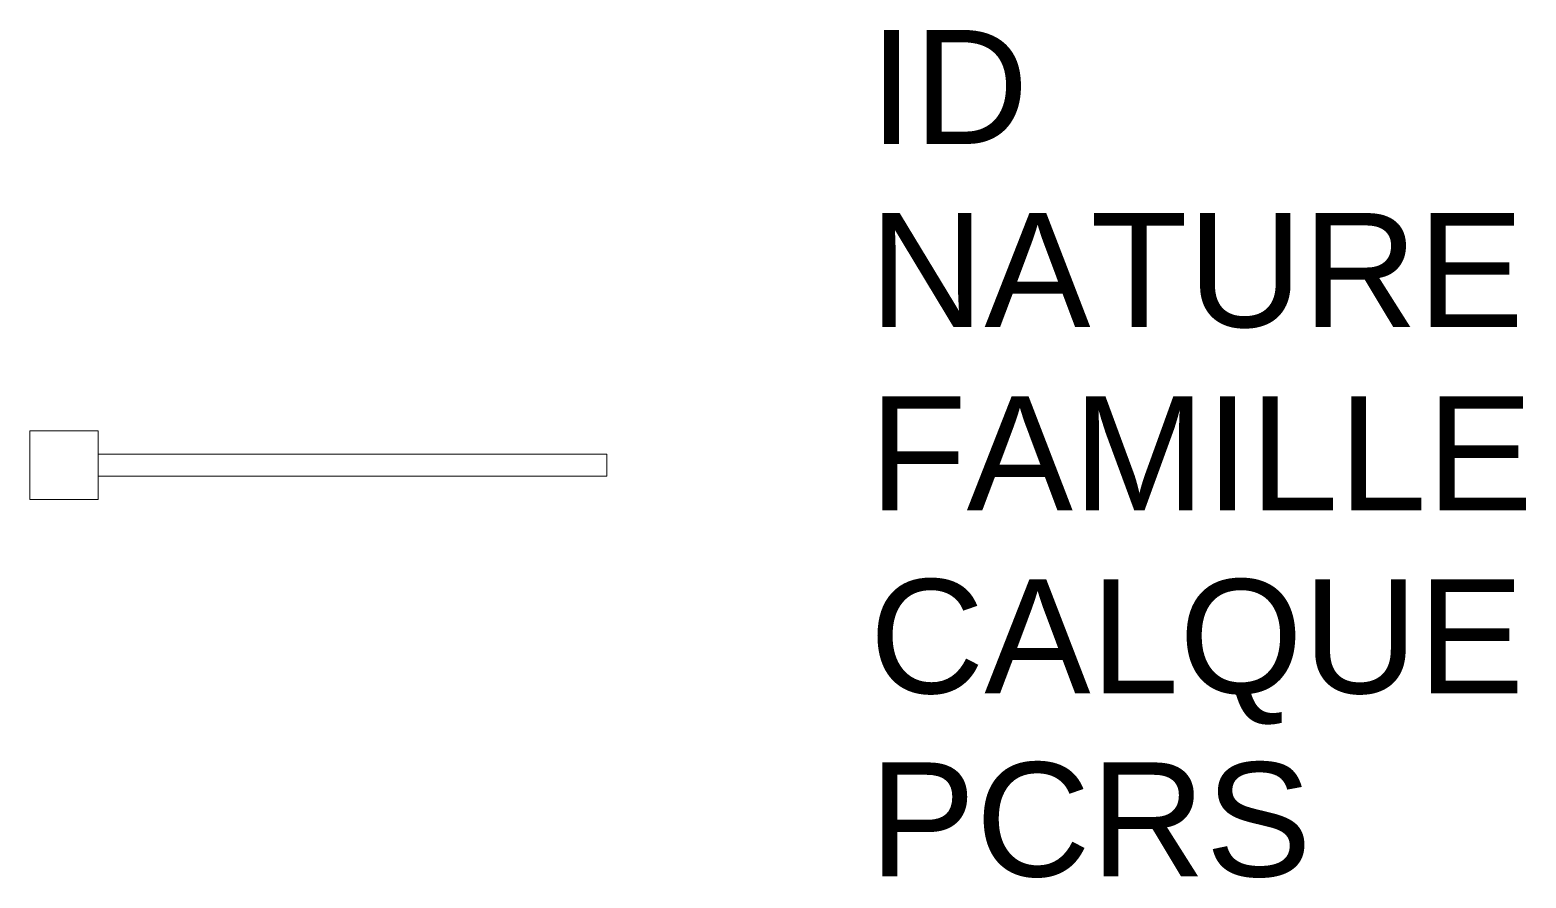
# Model space of a CAD drawing. Header units: metres. Extents: x 3121.39 to 3124.02, y 1782.22 to 1783.71.
import ezdxf

# ---------------------------------------------------------------- set-up
doc = ezdxf.new("R2010")
doc.units = ezdxf.units.M
doc.linetypes.add('Socle_Continu', pattern=[2.5, 2.5, 0])
doc.layers.add('MOBUR_SCS', color=251, linetype='Socle_Continu', lineweight=13)
doc.styles.get("Standard").update_dxf_attribs({"font": 'arial.ttf'})

msp = doc.modelspace()

# ---------------------------------------------------------------- linework, layer by layer
at = {"layer": 'MOBUR_SCS', "linetype": 'Socle_Continu', "flags": 128}
msp.add_lwpolyline([(3121.5111, 1783.0091), (3121.5111, 1782.8891), (3121.3911, 1782.8891), (3121.3911, 1783.0091)], close=True, dxfattribs=at)
msp.add_lwpolyline([(3121.5111, 1782.9296), (3121.7343, 1782.9296), (3121.9732, 1782.9296), (3122.2044, 1782.9296), (3122.4035, 1782.9296), (3122.4035, 1782.9686), (3122.2044, 1782.9686), (3121.9732, 1782.9686), (3121.7343, 1782.9686), (3121.5111, 1782.9686)], dxfattribs=at)

# ---------------------------------------------------------------- texts
at = {"layer": 'MOBUR_SCS', "linetype": 'Socle_Continu', "flags": 9}
for tag, p, s in [('ID', (3122.8643, 1783.5127), 'NP_0929'), ('NATURE', (3122.8643, 1783.1914), "Barrière de limitation d'accès"), ('FAMILLE', (3122.8643, 1782.8701), 'Mobilier urbain'), ('CALQUE', (3122.8643, 1782.5489), 'MOBUR_SCS'), ('PCRS', (3122.8643, 1782.2276), 'HabillageSymbole')]:
    msp.add_attdef(tag, p, s, height=0.2, dxfattribs=at)

doc.saveas('drawing.dxf')
